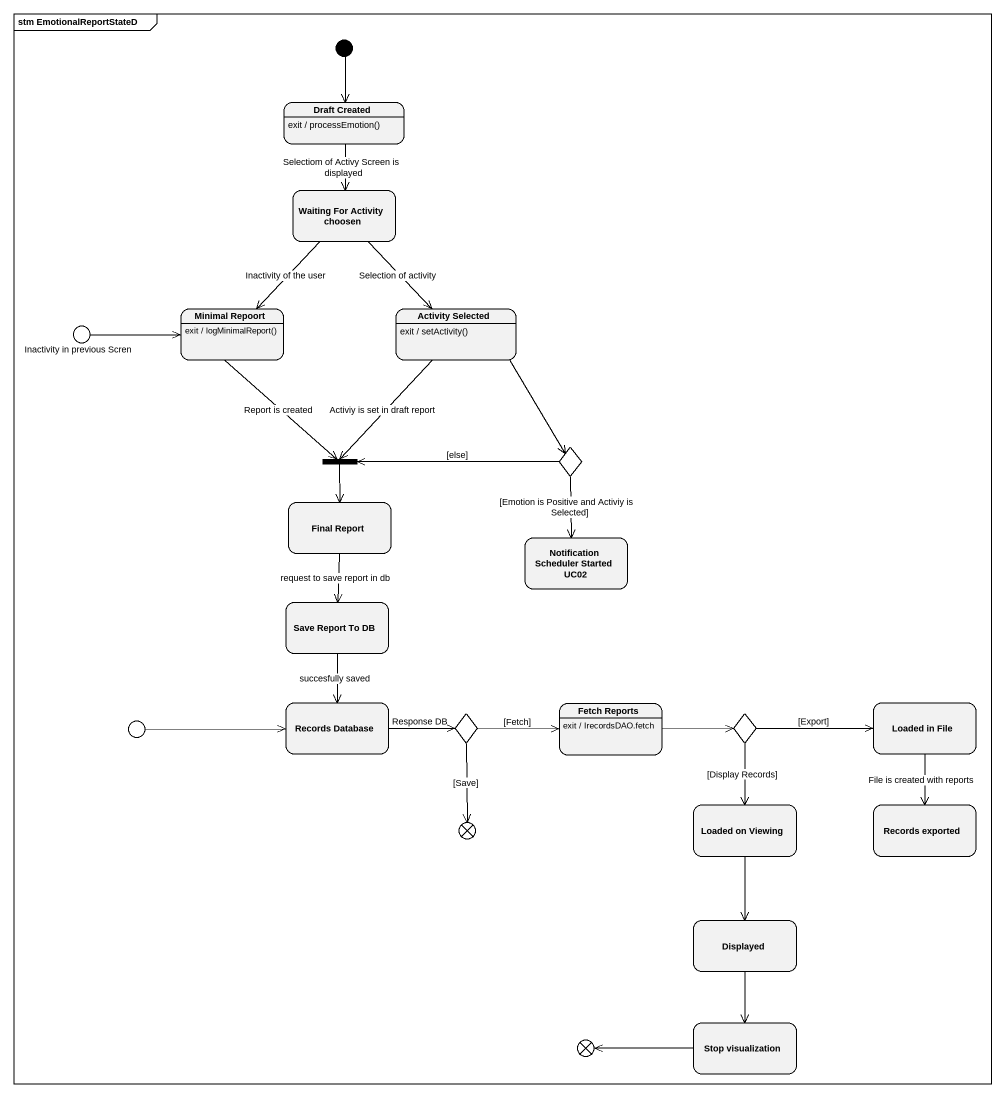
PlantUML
@startuml
mainframe stm EmotionalReportStateD
hide empty description
state "Draft Created" as Draft_Created
Draft_Created : exit / processEmotion()
state "Waiting For Activity choosen" as Waiting_For_Activity_choosen
state "Minimal Repoort" as Minimal_Repoort
Minimal_Repoort : exit / logMinimalReport()
state "Activity Selected" as Activity_Selected
Activity_Selected : exit / setActivity()
state "Inactivity in previous Scren" as Inactivity_in_previous_Scren <<choice>>
state fork1 <<join>>
state choice1 <<choice>>
state "Final Report" as Final_Report
state "Notification Scheduler Started UC02" as Notification_Scheduler
state "Save Report To DB" as Save_Report_To_DB
state entry1 <<choice>>
state "Records Database" as Records_Database
state choice2 <<choice>>
state "Fetch Reports" as Fetch_Reports
Fetch_Reports : exit / IrecordsDAO.fetch
state choice3 <<choice>>
state "Loaded in File" as Loaded_in_File
state "Loaded on Viewing" as Loaded_on_Viewing
state "Records exported" as Records_exported
state exit1 <<choice>>
state Displayed
state exit2 <<choice>>
state "Stop visualization" as Stop_visualization
[*] --> Draft_Created
Draft_Created --> Waiting_For_Activity_choosen : Selectiom of Activy Screen is displayed
Waiting_For_Activity_choosen --> Minimal_Repoort : Inactivity of the user
Waiting_For_Activity_choosen --> Activity_Selected : Selection of activity
Minimal_Repoort --> fork1 : Report is created
Activity_Selected --> fork1 : Activiy is set in draft report
Activity_Selected --> choice1
Inactivity_in_previous_Scren -right-> Minimal_Repoort
fork1 --> Final_Report
choice1 -left-> fork1 : [else]
choice1 --> Notification_Scheduler : [Emotion is Positive and Activiy is Selected]
Final_Report --> Save_Report_To_DB : request to save report in db
Save_Report_To_DB --> Records_Database : succesfully saved
entry1 -right-> Records_Database
Records_Database -right-> choice2 : Response DB
choice2 -right-> Fetch_Reports : [Fetch]
choice2 --> exit1 : [Save]
Fetch_Reports -right-> choice3
choice3 -right-> Loaded_in_File : [Export]
choice3 --> Loaded_on_Viewing : [Display Records]
Loaded_in_File --> Records_exported : File is created with reports
Loaded_on_Viewing --> Displayed
Displayed --> Stop_visualization
Stop_visualization -left-> exit2
@enduml
